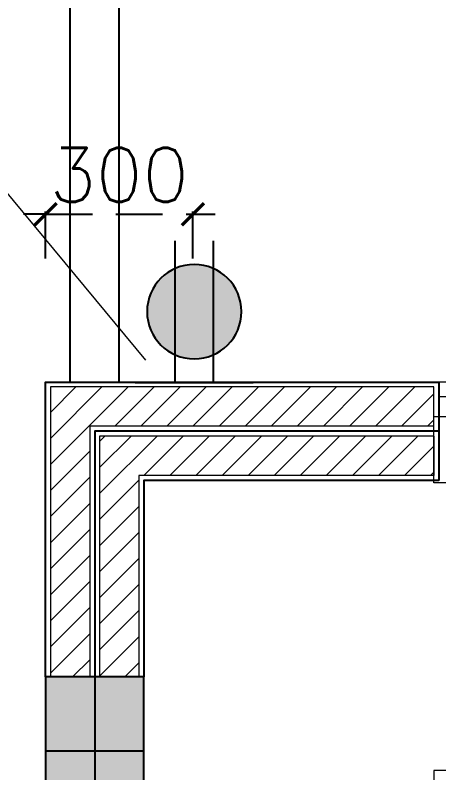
# Model space of a CAD drawing. Header units: inches. Extents: x -315689 to -186947, y -1261464 to -1173043.
# Drawn here: x -258714 to -257852, y -1243359 to -1241817 of the extents above; entities that cross this region are included whole.
import ezdxf

# ---------------------------------------------------------------- set-up
doc = ezdxf.new("R2010")
doc.units = ezdxf.units.IN
doc.header["$LTSCALE"] = 30
doc.header["$MEASUREMENT"] = 0
for name, pattern in [('CENTER2', [28.575, 19.05, -3.175, 3.175, -3.175]), ('DASH', [0.35, 0.25, -0.1]), ('HIDDEN2', [4.7625, 3.175, -1.5875])]:
    doc.linetypes.add(name, pattern=pattern)
doc.layers.get('Defpoints').update_dxf_attribs({"color": 140, "lineweight": 0})
for name, color, linetype, lineweight in [('200mm Wall', 7, 'Continuous', 20), ('A-WALL', 7, 'Continuous', 0), ('A-WALL-4-20', 252, 'Continuous', 0), ('B-WINDOW 2', 142, 'Continuous', 0), ('D-FURNITURES-COUNTER-CABINET', 40, 'Continuous', 0), ('floor', 1, 'Continuous', 18)]:
    doc.layers.add(name, color=color, linetype=linetype, lineweight=lineweight)
for name, color, linetype in [('A-dims', 7, 'Continuous'), ('Sym', 1, 'Continuous'), ('WALL', 3, 'Continuous')]:
    doc.layers.add(name, color=color, linetype=linetype)
doc.layers.add('EM-ELEC', color=7, linetype='Continuous', lineweight=20, true_color=0xf1a013)
doc.layers.add('FF-开关回路', color=7, linetype='DASH', true_color=0xea0652)
doc.styles.add('SPEC_K', font='romans.shx')
doc.dimstyles.new('NN50', dxfattribs={"dimscale": 0.5, "dimtxt": 220, "dimasz": 90, "dimexe": 100, "dimexo": 90, "dimgap": 50, "dimtad": 3, "dimtoh": 1, "dimdec": 0, "dimzin": 0, "dimdsep": 46, "dimtxsty": 'SPEC_K', "dimblk": 'ARCHTICK', "dimcen": 90, "dimdle": 180, "dimclrd": 4, "dimclre": 4, "dimadec": 0, "dimazin": 0, "dimtfac": 0.666667, "dimtdec": 0, "dimtix": 1, "dimtmove": 2, "dimatfit": 3, "dimfxl": 180, "dimfxlon": 1, "dimtolj": 1, "dimtzin": 0, "dimarcsym": 0})

# ---------------------------------------------------------------- blocks, each defined once
blk = doc.blocks.new('zhu2')
at = {"lineweight": 25}
blk.add_hatch(color=5, dxfattribs=at).paths.add_polyline_path([(704694, -104492), (704694, -104792), (704894, -104792), (704894, -104492)])
at = {"color": 5, "lineweight": 25}
for p, q in [((704794, -104492), (704794, -104792)), ((704694, -104642), (704894, -104642))]:
    blk.add_line(p, q, dxfattribs=at)
blk.add_lwpolyline([(704694, -104492), (704694, -104792), (704894, -104792), (704894, -104492), (704694, -104492)], dxfattribs=at)
blk = doc.blocks.new('jgzhuzjd')
at = {"color": 3, "lineweight": 25}
blk.add_blockref('zhu2', (-415512.5, 114503), dxfattribs=at)
blk = doc.blocks.new('AR-Hing-Alu-Window-100cm-200-Frame_Flat-A')
at = {"color": 0}
for points in [[(-440, -30), (-500, -30), (-500, -70), (-440, -70)], [(-30, -30), (-440, -30), (-440, -70), (-30, -70)], [(30, -30), (-30, -30), (-30, -70), (30, -70)], [(30, -70), (-30, -70), (-30, -110), (30, -110)], [(440, -70), (30, -70), (30, -110), (440, -110)], [(500, -70), (440, -70), (440, -110), (500, -110)]]:
    blk.add_lwpolyline(points, close=True, dxfattribs=at)
for points in [[(-440, -47.5), (-30, -47.5)], [(-440, -52.5), (-30, -52.5)], [(30, -87.5), (440, -87.5)], [(30, -92.5), (440, -92.5)]]:
    blk.add_lwpolyline(points, dxfattribs=at)
blk = doc.blocks.new('GL')
at = {"layer": 'A-WALL-4-20'}
h = blk.add_hatch(dxfattribs=at)
h.set_pattern_fill('ANSI31', color=253, scale=300)
h.set_pattern_definition([(45, (-312528.227, -764272.604), (-26.5165043, 26.5165043), [])])
h.paths.add_polyline_path([(-257861.9, -1177597.9), (-258641.9, -1177597.9), (-258641.9, -1178187.9), (-258561.9, -1178187.9), (-258561.9, -1177677.9), (-257861.9, -1177677.9)])
h.paths.add_polyline_path([(-257861.9, -1177697.9), (-258541.9, -1177697.9), (-258541.9, -1178187.9), (-258461.9, -1178187.9), (-258461.9, -1177777.9), (-257861.9, -1177777.9)], flags=17)
for points in [[(-258601.9, -1177587.9), (-258601.9, -1175537.9), (-250101.9, -1175537.9), (-250101.9, -1177587.9)], [(-258501.9, -1177587.9), (-258501.9, -1175637.9), (-250201.9, -1175637.9), (-250201.9, -1177587.9)]]:
    blk.add_lwpolyline(points)
blk.add_line((-256851.9, -1177587.9), (-257851.9, -1177587.9), dxfattribs=at)
at = {"layer": 'A-WALL-4-20', "color": 6}
blk.add_lwpolyline([(-257861.9, -1177657.9), (-256841.9, -1177657.9), (-256841.9, -1177792.9), (-257861.9, -1177792.9)], close=True, dxfattribs=at)
at = {"layer": 'D-FURNITURES-COUNTER-CABINET', "ltscale": 0.5}
blk.add_lwpolyline([(-256836.9, -1177787.9), (-256651.9, -1177787.9), (-256651.9, -1178377.9), (-257861.9, -1178377.9), (-257861.9, -1181087.9), (-258451.9, -1181087.9), (-258451.9, -1177787.9), (-257866.9, -1177787.9)], dxfattribs=at)
at = {"layer": 'floor', "color": 253}
for p, q in [((-257861.9, -1177677.9), (-257861.9, -1177597.9)), ((-257861.9, -1177697.9), (-257861.9, -1177777.9))]:
    blk.add_line(p, q, dxfattribs=at)
for points in [[(-257861.9, -1177597.9), (-258641.9, -1177597.9), (-258641.9, -1178187.9)], [(-257861.9, -1177677.9), (-258561.9, -1177677.9), (-258561.9, -1178187.9)], [(-257861.9, -1177697.9), (-258541.9, -1177697.9), (-258541.9, -1178187.9)], [(-257861.9, -1177777.9), (-258461.9, -1177777.9), (-258461.9, -1178187.9)]]:
    blk.add_lwpolyline(points, dxfattribs=at)
at = {"layer": 'WALL'}
blk.add_lwpolyline([(-257851.9, -1177787.9), (-258451.9, -1177787.9), (-258451.9, -1178187.9), (-258651.9, -1178187.9), (-258651.9, -1177587.9), (-257851.9, -1177587.9)], close=True, dxfattribs=at)
blk.add_lwpolyline([(-257851.9, -1177687.9), (-258551.9, -1177687.9), (-258551.9, -1178187.9)], dxfattribs=at)
at = {"layer": '200mm Wall'}
blk.add_blockref('jgzhuzjd', (-547833.4, -1188198.9), dxfattribs=at)
at = {"layer": 'B-WINDOW 2'}
blk.add_blockref('AR-Hing-Alu-Window-100cm-200-Frame_Flat-A', (-257351.9, -1177587.9), dxfattribs=at)
blk = doc.blocks.new('_ArchTick')
at = {"color": 0, "linetype": 'ByBlock', "const_width": 0.15}
blk.add_lwpolyline([(-0.5, -0.5), (0.5, 0.5)], dxfattribs=at)
blk = doc.blocks.new('*D394')
at = {"layer": 'Defpoints', "color": 0, "linetype": 'HIDDEN2', "transparency": 16777216}
for p in [(-258352.2, -1242222.4), (-258651.9, -1242564), (-258352.2, -1242564)]:
    blk.add_point(p, dxfattribs=at)
at = {"layer": 'FF-开关回路', "color": 4, "linetype": 'HIDDEN2', "lineweight": -2, "transparency": 16777216}
for p, q in [((-258651.9, -1242312.4), (-258651.9, -1242172.4)), ((-258352.2, -1242312.4), (-258352.2, -1242172.4)), ((-258651.9, -1242222.4), (-258696.9, -1242222.4)), ((-258651.9, -1242222.4), (-258352.2, -1242222.4)), ((-258352.2, -1242222.4), (-258307.2, -1242222.4))]:
    blk.add_line(p, q, dxfattribs=at)
at = {"layer": 'FF-开关回路', "color": 4, "linetype": 'HIDDEN2', "lineweight": -2, "transparency": 16777216, "xscale": 45, "yscale": 45, "zscale": 45}
blk.add_blockref('_ArchTick', (-258651.9, -1242222.4), dxfattribs=at)
at = {"layer": 'FF-开关回路', "color": 4, "linetype": 'HIDDEN2', "lineweight": -2, "transparency": 16777216, "xscale": 45, "yscale": 45, "zscale": 45, "rotation": 180}
blk.add_blockref('_ArchTick', (-258352.2, -1242222.4), dxfattribs=at)
at = {"layer": 'FF-开关回路', "color": 0, "linetype": 'HIDDEN2', "transparency": 16777216, "insert": (-258502.1, -1242142.4), "char_height": 110, "attachment_point": 5, "style": 'SPEC_K'}
blk.add_mtext('\\A1;300', dxfattribs=at)
blk = doc.blocks.new('A$Cc9817c38')
at = {"true_color": 0x050dfa}
h = blk.add_hatch(color=5, dxfattribs=at)
h.dxf.hatch_style = 1
edge = h.paths.add_edge_path()
edge.add_arc((150, 0), 100, 0, 360)
at = {"color": 5, "true_color": 0x050dfa}
for p, q in [((0, -125), (0, 125)), ((0, 40.5), (300, 40.5)), ((0, -40.5), (300, -40.5))]:
    blk.add_line(p, q, dxfattribs=at)
blk.add_circle((150, 0), 100, dxfattribs=at)
blk = doc.blocks.new('2OUTLET')
at = {"layer": 'A-dims', "color": 6, "linetype": 'CENTER2', "xscale": 1.600000000000005, "yscale": 1.600000000000005, "zscale": 1.600000000000005, "rotation": 90}
blk.add_blockref('A$Cc9817c38', (82.6, -197.6), dxfattribs=at)

msp = doc.modelspace()

# ---------------------------------------------------------------- block references
msp.add_blockref('GL', (0, -64976))

# ---------------------------------------------------------------- next in the draw order: linework, layer by layer
at = {"layer": 'A-WALL'}
msp.add_lwpolyline([(-258651.9, -1242564), (-258551.9, -1242564)], dxfattribs=at)
at = {"layer": 'EM-ELEC', "color": 1}
msp.add_lwpolyline([(-260179.1, -1241845.9), (-259007.4, -1241845.9), (-258448.7, -1242519.3)], dxfattribs=at)

# ---------------------------------------------------------------- next in the draw order: block references
at = {"layer": 'Sym', "xscale": -0.5999999999767197, "yscale": 0.5999999999767197, "zscale": 0.6000000000000001}
msp.add_blockref('2OUTLET', (-258299.9, -1242446.1), dxfattribs=at)

# ---------------------------------------------------------------- next in the draw order: dimensions: what is measured, and where the dimension line sits
at = {"layer": 'FF-开关回路', "color": 22, "linetype": 'HIDDEN2', "true_color": 0xe02606}
dim = msp.add_linear_dim(base=(-258352.2, -1242222.4), p1=(-258651.9, -1242564), p2=(-258352.2, -1242564), dimstyle='NN50', dxfattribs=at)
dim.commit()
dim.dimension.update_dxf_attribs({"geometry": '*D394', "text_midpoint": (-258502.1, -1242142.4)})

doc.saveas('drawing.dxf')
